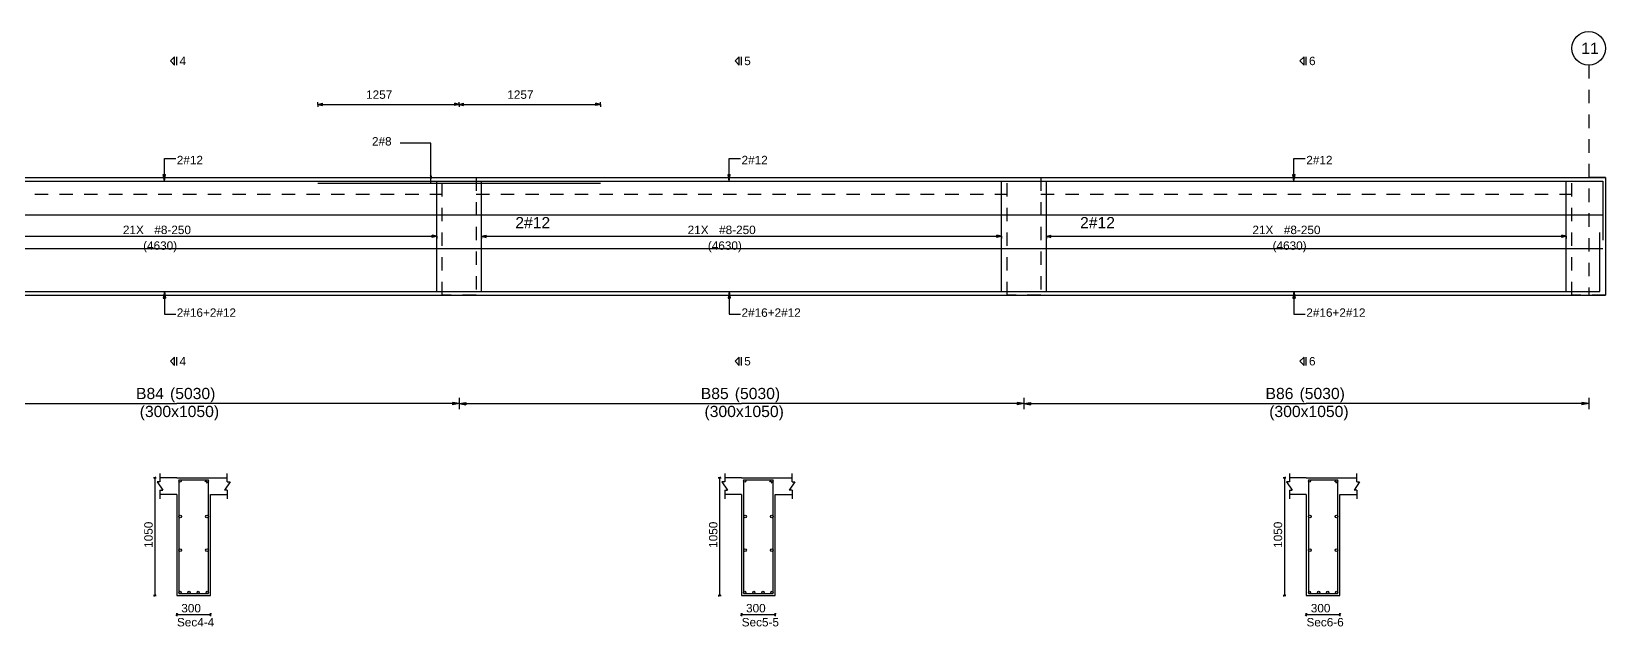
# Model space of a CAD drawing. Extents: x 0 to 98, y 3 to 248.
# Drawn here: x 54.13 to 68.15, y 86.4 to 91.71 of the extents above; entities that cross this region are included whole.
import ezdxf

# ---------------------------------------------------------------- set-up
doc = ezdxf.new("R2010")
doc.units = 0
doc.linetypes.add('ACAD_ISO02W100', pattern=[15, 12, -3])
for name, color, linetype in [('Axisline', 1, 'CONTINUOUS'), ('Axisline_Name', 2, 'CONTINUOUS'), ('Beam_bottombarlabeling', 2, 'CONTINUOUS'), ('Beam_Cross_Label', 4, 'CONTINUOUS'), ('Beam_CrossSection', 2, 'CONTINUOUS'), ('Beam_Dimensions_LS', 3, 'CONTINUOUS'), ('Beam_NameLS', 6, 'CONTINUOUS'), ('Beam_topbarsLabeling', 2, 'CONTINUOUS'), ('dim_all', 7, 'CONTINUOUS'), ('Extra_Topsteel_Labeling', 2, 'CONTINUOUS'), ('Extrabars', 7, 'CONTINUOUS'), ('Longsection', 2, 'CONTINUOUS'), ('main_botbars', 4, 'CONTINUOUS'), ('main_topbars', 4, 'CONTINUOUS'), ('SecondaryBeam', 2, 'CONTINUOUS'), ('SectionLine', 4, 'CONTINUOUS'), ('Sidefacebar', 140, 'CONTINUOUS'), ('Slabline', 253, 'CONTINUOUS'), ('span_dim', 7, 'CONTINUOUS'), ('spanline', 7, 'CONTINUOUS'), ('Stirrup_bar', 1, 'CONTINUOUS'), ('Stirrup_Dia_Spacing', 2, 'CONTINUOUS'), ('Stirrup_Length', 7, 'CONTINUOUS'), ('Stirrup_Numbers', 2, 'CONTINUOUS')]:
    doc.layers.add(name, color=color, linetype=linetype)
doc.styles.add('STRUDS_Arial', font='ARIAL.TTF', dxfattribs={"height": 0.04})

msp = doc.modelspace()

# ---------------------------------------------------------------- linework, layer by layer
at = {"layer": 'Axisline', "linetype": 'ACAD_ISO02W100', "ltscale": 0.01}
msp.add_line((68, 91.405), (68, 89.355), dxfattribs=at)
at = {"layer": 'Axisline'}
msp.add_circle((68, 91.555), 0.15, dxfattribs=at)
at = {"layer": 'Beam_bottombarlabeling'}
for p, q in [((55.315, 89.388), (55.305, 89.328)), ((55.305, 89.328), (55.325, 89.328)), ((55.315, 89.388), (55.315, 89.188)), ((55.315, 89.388), (55.325, 89.328)), ((60.345, 89.388), (60.335, 89.328)), ((60.335, 89.328), (60.355, 89.328)), ((60.345, 89.388), (60.345, 89.188)), ((60.345, 89.388), (60.355, 89.328)), ((65.375, 89.388), (65.365, 89.328)), ((65.365, 89.328), (65.385, 89.328)), ((65.375, 89.388), (65.375, 89.188)), ((65.375, 89.388), (65.385, 89.328)), ((55.315, 89.188), (55.415, 89.188)), ((60.345, 89.188), (60.445, 89.188)), ((65.375, 89.188), (65.475, 89.188))]:
    msp.add_line(p, q, dxfattribs=at)
for points in [[(55.315, 89.388), (55.305, 89.328), (55.315, 89.388), (55.325, 89.328)], [(60.345, 89.388), (60.335, 89.328), (60.345, 89.388), (60.355, 89.328)], [(65.375, 89.388), (65.365, 89.328), (65.375, 89.388), (65.385, 89.328)]]:
    msp.add_solid(points, dxfattribs=at)
at = {"layer": 'Beam_CrossSection'}
for p, q in [((55.275, 87.7675), (55.275, 87.6925)), ((55.875, 87.6925), (55.875, 87.7675)), ((60.305, 87.7675), (60.305, 87.6925)), ((60.905, 87.6925), (60.905, 87.7675)), ((65.335, 87.7675), (65.335, 87.6925)), ((65.935, 87.6925), (65.935, 87.7675)), ((55.275, 87.6925), (55.25, 87.6925)), ((55.25, 87.6925), (55.3, 87.6175)), ((55.425, 87.73), (55.275, 87.73)), ((55.425, 87.73), (55.725, 87.73)), ((55.425, 87.73), (55.425, 87.73)), ((55.725, 87.73), (55.725, 87.73)), ((55.725, 87.73), (55.875, 87.73)), ((55.9, 87.6925), (55.85, 87.6175)), ((55.875, 87.6925), (55.9, 87.6925)), ((60.305, 87.6925), (60.28, 87.6925)), ((60.28, 87.6925), (60.33, 87.6175)), ((60.455, 87.73), (60.305, 87.73)), ((60.455, 87.73), (60.755, 87.73)), ((60.455, 87.73), (60.455, 87.73)), ((60.755, 87.73), (60.755, 87.73)), ((60.755, 87.73), (60.905, 87.73)), ((60.93, 87.6925), (60.88, 87.6175)), ((60.905, 87.6925), (60.93, 87.6925)), ((65.335, 87.6925), (65.31, 87.6925)), ((65.31, 87.6925), (65.36, 87.6175)), ((65.485, 87.73), (65.335, 87.73)), ((65.485, 87.73), (65.785, 87.73)), ((65.485, 87.73), (65.485, 87.73)), ((65.785, 87.73), (65.785, 87.73)), ((65.785, 87.73), (65.935, 87.73)), ((65.96, 87.6925), (65.91, 87.6175)), ((65.935, 87.6925), (65.96, 87.6925)), ((55.275, 87.6175), (55.275, 87.5425)), ((55.275, 87.6175), (55.3, 87.6175)), ((55.425, 87.58), (55.275, 87.58)), ((55.425, 87.58), (55.425, 86.68)), ((55.725, 86.68), (55.725, 87.58)), ((55.725, 87.58), (55.875, 87.58)), ((55.875, 87.6175), (55.85, 87.6175)), ((55.875, 87.6175), (55.875, 87.5425)), ((60.305, 87.6175), (60.305, 87.5425)), ((60.305, 87.6175), (60.33, 87.6175)), ((60.455, 87.58), (60.305, 87.58)), ((60.455, 87.58), (60.455, 86.68)), ((60.755, 86.68), (60.755, 87.58)), ((60.755, 87.58), (60.905, 87.58)), ((60.905, 87.6175), (60.88, 87.6175)), ((60.905, 87.6175), (60.905, 87.5425)), ((65.335, 87.6175), (65.335, 87.5425)), ((65.335, 87.6175), (65.36, 87.6175)), ((65.485, 87.58), (65.335, 87.58)), ((65.485, 87.58), (65.485, 86.68)), ((65.785, 86.68), (65.785, 87.58)), ((65.785, 87.58), (65.935, 87.58)), ((65.935, 87.6175), (65.91, 87.6175)), ((65.935, 87.6175), (65.935, 87.5425)), ((55.425, 86.68), (55.725, 86.68)), ((60.455, 86.68), (60.755, 86.68)), ((65.485, 86.68), (65.785, 86.68))]:
    msp.add_line(p, q, dxfattribs=at)
at = {"layer": 'Beam_topbarsLabeling'}
for p, q in [((55.315, 90.372), (55.315, 90.572)), ((55.315, 90.572), (55.415, 90.572)), ((60.345, 90.372), (60.345, 90.572)), ((60.345, 90.572), (60.445, 90.572)), ((65.375, 90.372), (65.375, 90.572)), ((65.375, 90.572), (65.475, 90.572)), ((55.315, 90.372), (55.305, 90.432)), ((55.305, 90.432), (55.325, 90.432)), ((55.315, 90.372), (55.325, 90.432)), ((55.315, 90.432), (55.32, 90.432)), ((60.345, 90.372), (60.335, 90.432)), ((60.335, 90.432), (60.355, 90.432)), ((60.345, 90.372), (60.355, 90.432)), ((60.345, 90.432), (60.35, 90.432)), ((65.375, 90.372), (65.365, 90.432)), ((65.365, 90.432), (65.385, 90.432)), ((65.375, 90.372), (65.385, 90.432)), ((65.375, 90.432), (65.38, 90.432))]:
    msp.add_line(p, q, dxfattribs=at)
for points in [[(55.315, 90.372), (55.305, 90.432), (55.315, 90.372), (55.325, 90.432)], [(60.345, 90.372), (60.335, 90.432), (60.345, 90.372), (60.355, 90.432)], [(65.375, 90.372), (65.365, 90.432), (65.375, 90.372), (65.385, 90.432)]]:
    msp.add_solid(points, dxfattribs=at)
at = {"layer": 'dim_all'}
for p, q in [((56.6825, 91.055), (56.6825, 91.075)), ((56.6825, 91.055), (56.6825, 91.0675)), ((56.6825, 91.055), (56.6825, 91.0675)), ((56.6825, 91.055), (56.7225, 91.065)), ((56.6825, 91.055), (56.6825, 91.035)), ((56.6825, 91.055), (56.7225, 91.045)), ((56.6825, 91.055), (56.6825, 91.0425)), ((56.6825, 91.055), (56.6825, 91.0425)), ((56.6825, 91.055), (59.1975, 91.055)), ((56.7225, 91.045), (56.7225, 91.065)), ((57.94, 91.055), (57.9, 91.065)), ((57.9, 91.045), (57.9, 91.065)), ((57.94, 91.055), (57.9, 91.065)), ((57.9, 91.045), (57.9, 91.065)), ((57.94, 91.055), (57.9, 91.045)), ((57.94, 91.055), (57.9, 91.045)), ((57.94, 91.055), (57.94, 91.075)), ((57.94, 91.055), (57.94, 91.075)), ((57.94, 91.055), (57.94, 91.075)), ((57.94, 91.055), (57.94, 91.075)), ((57.94, 91.055), (57.94, 91.0675)), ((57.94, 91.055), (57.94, 91.0675)), ((57.94, 91.055), (57.94, 91.0675)), ((57.94, 91.055), (57.94, 91.0675)), ((57.94, 91.055), (57.98, 91.065)), ((57.94, 91.055), (57.98, 91.065)), ((57.94, 91.055), (57.94, 91.035)), ((57.94, 91.055), (57.98, 91.045)), ((57.94, 91.055), (57.94, 91.035)), ((57.94, 91.055), (57.94, 91.0425)), ((57.94, 91.055), (57.94, 91.0425)), ((57.94, 91.055), (57.94, 91.0425)), ((57.94, 91.055), (57.94, 91.0425)), ((57.94, 91.055), (57.94, 91.055)), ((57.94, 91.055), (57.94, 91.035)), ((57.94, 91.055), (57.98, 91.045)), ((57.94, 91.055), (57.94, 91.035)), ((57.98, 91.045), (57.98, 91.065)), ((57.98, 91.045), (57.98, 91.065)), ((59.1975, 91.055), (59.1575, 91.065)), ((59.1575, 91.045), (59.1575, 91.065)), ((59.1975, 91.055), (59.1575, 91.045)), ((59.1975, 91.055), (59.1975, 91.075)), ((59.1975, 91.055), (59.1975, 91.0675)), ((59.1975, 91.055), (59.1975, 91.0675)), ((59.1975, 91.055), (59.1975, 91.035)), ((59.1975, 91.055), (59.1975, 91.0425)), ((59.1975, 91.055), (59.1975, 91.0425)), ((55.23, 87.73), (55.2175, 87.73)), ((55.23, 87.73), (55.2212, 87.7212)), ((55.23, 87.73), (55.2389, 87.7388)), ((55.23, 87.73), (55.2425, 87.73)), ((55.23, 87.73), (55.23, 86.68)), ((60.26, 87.73), (60.2475, 87.73)), ((60.26, 87.73), (60.2512, 87.7212)), ((60.26, 87.73), (60.2689, 87.7388)), ((60.26, 87.73), (60.2725, 87.73)), ((60.26, 87.73), (60.26, 86.68)), ((65.29, 87.73), (65.2775, 87.73)), ((65.29, 87.73), (65.2812, 87.7212)), ((65.29, 87.73), (65.2989, 87.7388)), ((65.29, 87.73), (65.3025, 87.73)), ((65.29, 87.73), (65.29, 86.68)), ((55.23, 86.68), (55.2175, 86.68)), ((55.23, 86.68), (55.2212, 86.6712)), ((55.23, 86.68), (55.2389, 86.6888)), ((55.23, 86.68), (55.2425, 86.68)), ((60.26, 86.68), (60.2475, 86.68)), ((60.26, 86.68), (60.2512, 86.6712)), ((60.26, 86.68), (60.2689, 86.6888)), ((60.26, 86.68), (60.2725, 86.68)), ((65.29, 86.68), (65.2775, 86.68)), ((65.29, 86.68), (65.2812, 86.6712)), ((65.29, 86.68), (65.2989, 86.6888)), ((65.29, 86.68), (65.3025, 86.68)), ((55.425, 86.51), (55.4162, 86.5012)), ((55.425, 86.51), (55.425, 86.5225)), ((55.425, 86.51), (55.4339, 86.5188)), ((55.425, 86.51), (55.425, 86.4975)), ((55.425, 86.51), (55.725, 86.51)), ((55.725, 86.51), (55.7162, 86.5012)), ((55.725, 86.51), (55.725, 86.5225)), ((55.725, 86.51), (55.7339, 86.5188)), ((55.725, 86.51), (55.725, 86.4975)), ((60.455, 86.51), (60.4462, 86.5012)), ((60.455, 86.51), (60.455, 86.5225)), ((60.455, 86.51), (60.4639, 86.5188)), ((60.455, 86.51), (60.455, 86.4975)), ((60.455, 86.51), (60.755, 86.51)), ((60.755, 86.51), (60.7462, 86.5012)), ((60.755, 86.51), (60.755, 86.5225)), ((60.755, 86.51), (60.7639, 86.5188)), ((60.755, 86.51), (60.755, 86.4975)), ((65.485, 86.51), (65.4762, 86.5012)), ((65.485, 86.51), (65.485, 86.5225)), ((65.485, 86.51), (65.4939, 86.5188)), ((65.485, 86.51), (65.485, 86.4975)), ((65.485, 86.51), (65.785, 86.51)), ((65.785, 86.51), (65.7762, 86.5012)), ((65.785, 86.51), (65.785, 86.5225)), ((65.785, 86.51), (65.7939, 86.5188)), ((65.785, 86.51), (65.785, 86.4975))]:
    msp.add_line(p, q, dxfattribs=at)
for points in [[(56.6825, 91.055), (56.7225, 91.065), (56.6825, 91.055), (56.7225, 91.045)], [(57.94, 91.055), (57.9, 91.065), (57.94, 91.055), (57.9, 91.045)], [(57.94, 91.055), (57.9, 91.065), (57.94, 91.055), (57.9, 91.045)], [(57.94, 91.055), (57.98, 91.065), (57.94, 91.055), (57.98, 91.045)], [(57.94, 91.055), (57.98, 91.065), (57.94, 91.055), (57.98, 91.045)], [(59.1975, 91.055), (59.1575, 91.065), (59.1975, 91.055), (59.1575, 91.045)]]:
    msp.add_solid(points, dxfattribs=at)
at = {"layer": 'Extra_Topsteel_Labeling'}
for p, q in [((57.6885, 90.709), (57.4135, 90.709)), ((57.6885, 90.359), (57.6885, 90.709))]:
    msp.add_line(p, q, dxfattribs=at)
msp.add_solid([(57.6885, 90.359), (57.6785, 90.419), (57.6885, 90.359), (57.6985, 90.419)], dxfattribs=at)
at = {"layer": 'Extrabars'}
msp.add_line((59.1975, 90.3495), (56.6825, 90.3495), dxfattribs=at)
at = {"layer": 'Longsection'}
for p, q in [((52.91, 90.405), (58.09, 90.405)), ((57.94, 90.405), (63.12, 90.405)), ((62.97, 90.405), (68.15, 90.405)), ((68.15, 90.405), (68, 90.405)), ((68.15, 90.405), (68.15, 89.355)), ((52.76, 89.355), (58.09, 89.355)), ((57.79, 89.355), (63.12, 89.355)), ((62.82, 89.355), (68.15, 89.355))]:
    msp.add_line(p, q, dxfattribs=at)
at = {"layer": 'main_botbars'}
for p, q in [((52.785, 90.372), (58.065, 90.372)), ((57.815, 90.372), (63.095, 90.372)), ((62.845, 90.372), (68.125, 90.372)), ((68.125, 90.372), (68.125, 89.847)), ((68.1, 89.388), (68.1, 89.913)), ((52.81, 89.388), (58.04, 89.388)), ((57.84, 89.388), (57.84, 89.388)), ((57.84, 89.388), (63.07, 89.388)), ((62.87, 89.388), (68.1, 89.388))]:
    msp.add_line(p, q, dxfattribs=at)
for centre in [(55.4538, 86.7088), (55.5346, 86.7088), (55.6154, 86.7088), (55.6963, 86.7088), (60.4838, 86.7088), (60.5646, 86.7088), (60.6454, 86.7088), (60.7263, 86.7088), (65.5138, 86.7088), (65.5946, 86.7088), (65.6755, 86.7088), (65.7563, 86.7088)]:
    msp.add_circle(centre, 0.01, dxfattribs=at)
at = {"layer": 'main_topbars'}
for centre in [(55.4538, 87.7012), (55.6963, 87.7012), (60.4838, 87.7012), (60.7263, 87.7012), (65.5138, 87.7012), (65.7563, 87.7012)]:
    msp.add_circle(centre, 0.01, dxfattribs=at)
at = {"layer": 'SecondaryBeam', "linetype": 'ACAD_ISO02W100', "ltscale": 0.01}
for p, q in [((57.79, 90.405), (58.09, 90.405)), ((57.79, 89.355), (57.79, 90.405)), ((58.09, 90.405), (58.09, 89.355)), ((62.82, 90.405), (63.12, 90.405)), ((62.82, 89.355), (62.82, 90.405)), ((63.12, 90.405), (63.12, 89.355)), ((67.85, 90.405), (68.15, 90.405)), ((67.85, 89.355), (67.85, 90.405)), ((68.15, 90.405), (68.15, 89.355)), ((58.09, 89.355), (57.79, 89.355)), ((63.12, 89.355), (62.82, 89.355)), ((68.15, 89.355), (67.85, 89.355))]:
    msp.add_line(p, q, dxfattribs=at)
at = {"layer": 'SectionLine'}
for p, q in [((55.405, 91.48), (55.3675, 91.4425)), ((55.405, 91.405), (55.3675, 91.4425)), ((55.405, 91.405), (55.405, 91.48)), ((55.425, 91.405), (55.425, 91.48)), ((60.435, 91.48), (60.3975, 91.4425)), ((60.435, 91.405), (60.3975, 91.4425)), ((60.435, 91.405), (60.435, 91.48)), ((60.455, 91.405), (60.455, 91.48)), ((65.465, 91.48), (65.4275, 91.4425)), ((65.465, 91.405), (65.4275, 91.4425)), ((65.465, 91.405), (65.465, 91.48)), ((65.485, 91.405), (65.485, 91.48)), ((55.405, 88.805), (55.3675, 88.7675)), ((55.405, 88.73), (55.3675, 88.7675)), ((55.405, 88.73), (55.405, 88.805)), ((55.425, 88.73), (55.425, 88.805)), ((60.435, 88.805), (60.3975, 88.7675)), ((60.435, 88.73), (60.3975, 88.7675)), ((60.435, 88.73), (60.435, 88.805)), ((60.455, 88.73), (60.455, 88.805)), ((65.465, 88.805), (65.4275, 88.7675)), ((65.465, 88.73), (65.4275, 88.7675)), ((65.465, 88.73), (65.465, 88.805)), ((65.485, 88.73), (65.485, 88.805))]:
    msp.add_line(p, q, dxfattribs=at)
at = {"layer": 'Sidefacebar'}
for p, q in [((52.785, 90.072), (58.065, 90.072)), ((57.815, 90.072), (63.095, 90.072)), ((62.845, 90.072), (68.125, 90.072)), ((52.785, 89.772), (58.065, 89.772)), ((57.815, 89.772), (63.095, 89.772)), ((62.845, 89.772), (68.125, 89.772))]:
    msp.add_line(p, q, dxfattribs=at)
for centre in [(55.456, 87.385), (55.694, 87.385), (60.486, 87.385), (60.724, 87.385), (65.516, 87.385), (65.754, 87.385), (55.456, 87.085), (55.694, 87.085), (60.486, 87.085), (60.724, 87.085), (65.516, 87.085), (65.754, 87.085)]:
    msp.add_circle(centre, 0.012, dxfattribs=at)
at = {"layer": 'Slabline', "linetype": 'ACAD_ISO02W100', "ltscale": 0.01}
for p, q in [((53.06, 90.255), (57.79, 90.255)), ((58.09, 90.255), (62.82, 90.255)), ((63.12, 90.255), (67.85, 90.255))]:
    msp.add_line(p, q, dxfattribs=at)
at = {"layer": 'spanline'}
for p, q in [((52.91, 88.39), (55.425, 88.39)), ((57.94, 88.39), (55.425, 88.39)), ((57.94, 88.39), (57.88, 88.4)), ((57.88, 88.4), (57.88, 88.38)), ((57.94, 88.39), (57.88, 88.38)), ((57.94, 88.44), (57.94, 88.34)), ((57.94, 88.44), (57.94, 88.34)), ((57.94, 88.39), (58, 88.4)), ((57.94, 88.39), (60.455, 88.39)), ((57.94, 88.39), (58, 88.38)), ((58, 88.4), (58, 88.38)), ((62.97, 88.39), (60.455, 88.39)), ((62.97, 88.39), (62.91, 88.4)), ((62.91, 88.4), (62.91, 88.38)), ((62.97, 88.39), (62.91, 88.38)), ((62.97, 88.44), (62.97, 88.34)), ((62.97, 88.44), (62.97, 88.34)), ((62.97, 88.39), (63.03, 88.4)), ((62.97, 88.39), (65.485, 88.39)), ((62.97, 88.39), (63.03, 88.38)), ((63.03, 88.4), (63.03, 88.38)), ((68, 88.39), (65.485, 88.39)), ((68, 88.39), (67.94, 88.4)), ((67.94, 88.4), (67.94, 88.38)), ((68, 88.39), (67.94, 88.38)), ((68, 88.44), (68, 88.34))]:
    msp.add_line(p, q, dxfattribs=at)
for points in [[(57.94, 88.39), (57.88, 88.4), (57.94, 88.39), (57.88, 88.38)], [(57.94, 88.39), (58, 88.4), (57.94, 88.39), (58, 88.38)], [(62.97, 88.39), (62.91, 88.4), (62.97, 88.39), (62.91, 88.38)], [(62.97, 88.39), (63.03, 88.4), (62.97, 88.39), (63.03, 88.38)], [(68, 88.39), (67.94, 88.4), (68, 88.39), (67.94, 88.38)]]:
    msp.add_solid(points, dxfattribs=at)
at = {"layer": 'Stirrup_bar'}
for p, q in [((57.74, 89.388), (57.74, 90.372)), ((58.14, 89.388), (58.14, 90.372)), ((62.77, 89.388), (62.77, 90.372)), ((63.17, 89.388), (63.17, 90.372)), ((67.8, 89.388), (67.8, 90.372)), ((55.4438, 87.7113), (55.4438, 86.6988)), ((55.4438, 87.7113), (55.7063, 87.7113)), ((55.6892, 87.7083), (55.6751, 87.6942)), ((55.7033, 87.6942), (55.6892, 87.68)), ((55.7063, 86.6988), (55.7063, 87.7113)), ((60.4738, 87.7113), (60.4738, 86.6988)), ((60.4738, 87.7113), (60.7363, 87.7113)), ((60.7192, 87.7083), (60.7051, 87.6942)), ((60.7333, 87.6942), (60.7192, 87.68)), ((60.7363, 86.6988), (60.7363, 87.7113)), ((65.5038, 87.7113), (65.5038, 86.6988)), ((65.5038, 87.7113), (65.7663, 87.7113)), ((65.7492, 87.7083), (65.7351, 87.6942)), ((65.7633, 87.6942), (65.7492, 87.68)), ((65.7663, 86.6988), (65.7663, 87.7113)), ((55.4438, 86.6988), (55.7063, 86.6988)), ((60.4738, 86.6988), (60.7363, 86.6988)), ((65.5038, 86.6988), (65.7663, 86.6988))]:
    msp.add_line(p, q, dxfattribs=at)
at = {"layer": 'Stirrup_Length'}
for p, q in [((53.11, 89.88), (57.74, 89.88)), ((57.74, 89.88), (57.7, 89.89)), ((57.7, 89.87), (57.7, 89.89)), ((57.74, 89.88), (57.7, 89.87)), ((57.74, 89.88), (57.74, 89.9)), ((57.74, 89.88), (57.74, 89.86)), ((58.14, 89.88), (58.14, 89.9)), ((58.14, 89.88), (58.18, 89.89)), ((58.14, 89.88), (62.77, 89.88)), ((58.14, 89.88), (58.14, 89.86)), ((58.14, 89.88), (58.18, 89.87)), ((58.18, 89.87), (58.18, 89.89)), ((62.77, 89.88), (62.73, 89.89)), ((62.73, 89.87), (62.73, 89.89)), ((62.77, 89.88), (62.73, 89.87)), ((62.77, 89.88), (62.77, 89.9)), ((62.77, 89.88), (62.77, 89.86)), ((63.17, 89.88), (63.17, 89.9)), ((63.17, 89.88), (63.21, 89.89)), ((63.17, 89.88), (67.8, 89.88)), ((63.17, 89.88), (63.17, 89.86)), ((63.17, 89.88), (63.21, 89.87)), ((63.21, 89.87), (63.21, 89.89)), ((67.8, 89.88), (67.76, 89.89)), ((67.76, 89.87), (67.76, 89.89)), ((67.8, 89.88), (67.76, 89.87)), ((67.8, 89.88), (67.8, 89.9)), ((67.8, 89.88), (67.8, 89.86))]:
    msp.add_line(p, q, dxfattribs=at)
for points in [[(57.74, 89.88), (57.7, 89.89), (57.74, 89.88), (57.7, 89.87)], [(58.14, 89.88), (58.18, 89.89), (58.14, 89.88), (58.18, 89.87)], [(62.77, 89.88), (62.73, 89.89), (62.77, 89.88), (62.73, 89.87)], [(63.17, 89.88), (63.21, 89.89), (63.17, 89.88), (63.21, 89.87)], [(67.8, 89.88), (67.76, 89.89), (67.8, 89.88), (67.76, 89.87)]]:
    msp.add_solid(points, dxfattribs=at)

# ---------------------------------------------------------------- texts
at = {"layer": 'Axisline_Name', "style": 'STRUDS_Arial'}
msp.add_text('11', height=0.1, dxfattribs=at).set_placement((67.934, 91.505))
at = {"layer": 'Beam_bottombarlabeling', "style": 'STRUDS_Arial'}
for p in [(55.425, 89.163), (60.455, 89.163), (65.485, 89.163)]:
    msp.add_text('2#16+2#12', height=0.075, dxfattribs=at).set_placement(p)
at = {"layer": 'Beam_Cross_Label', "style": 'STRUDS_Arial'}
for s, p in [('Sec4-4', (55.4265, 86.405)), ('Sec5-5', (60.4565, 86.405)), ('Sec6-6', (65.4865, 86.405))]:
    msp.add_text(s, height=0.075, dxfattribs=at).set_placement(p)
at = {"layer": 'Beam_Dimensions_LS', "style": 'STRUDS_Arial'}
for p in [(55.095, 88.27), (60.125, 88.27), (65.155, 88.27)]:
    msp.add_text('(300x1050)', height=0.1, dxfattribs=at).set_placement(p)
at = {"layer": 'Beam_NameLS', "style": 'STRUDS_Arial'}
for s, p in [('B84', (55.062, 88.43)), ('B85', (60.092, 88.43)), ('B86', (65.122, 88.43))]:
    msp.add_text(s, height=0.1, dxfattribs=at).set_placement(p)
at = {"layer": 'Beam_topbarsLabeling', "style": 'STRUDS_Arial'}
for p in [(55.425, 90.522), (60.455, 90.522), (65.485, 90.522)]:
    msp.add_text('2#12', height=0.075, dxfattribs=at).set_placement(p)
at = {"layer": 'dim_all', "style": 'STRUDS_Arial'}
for s, p in [('1257', (57.1113, 91.105)), ('1257', (58.3688, 91.105)), ('300', (55.465, 86.53)), ('300', (60.495, 86.53)), ('300', (65.525, 86.53))]:
    msp.add_text(s, height=0.075, dxfattribs=at).set_placement(p)
for p in [(55.21, 87.105), (60.24, 87.105), (65.27, 87.105)]:
    msp.add_text('1050', height=0.075, rotation=90, dxfattribs=at).set_placement(p)
at = {"layer": 'Extra_Topsteel_Labeling', "style": 'STRUDS_Arial'}
msp.add_text('2#8', height=0.075, dxfattribs=at).set_placement((57.1635, 90.689))
at = {"layer": 'SectionLine', "style": 'STRUDS_Arial'}
for s, p in [('4', (55.449, 91.405)), ('5', (60.479, 91.405)), ('6', (65.509, 91.405)), ('4', (55.449, 88.73)), ('5', (60.479, 88.73)), ('6', (65.509, 88.73))]:
    msp.add_text(s, height=0.075, dxfattribs=at).set_placement(p)
at = {"layer": 'Sidefacebar', "style": 'STRUDS_Arial'}
for p in [(58.44, 89.952), (63.47, 89.952)]:
    msp.add_text('2#12', height=0.1, dxfattribs=at).set_placement(p)
at = {"layer": 'span_dim', "style": 'STRUDS_Arial'}
for p in [(55.326, 88.43), (60.356, 88.43), (65.386, 88.43)]:
    msp.add_text(' (5030) ', height=0.1, dxfattribs=at).set_placement(p)
at = {"layer": 'Stirrup_Dia_Spacing', "style": 'STRUDS_Arial'}
for p in [(55.225, 89.9), (60.255, 89.9), (65.285, 89.9)]:
    msp.add_text('#8-250', height=0.075, dxfattribs=at).set_placement(p)
at = {"layer": 'Stirrup_Length', "style": 'STRUDS_Arial'}
for p in [(55.125, 89.76), (60.155, 89.76), (65.185, 89.76)]:
    msp.add_text('(4630)', height=0.075, dxfattribs=at).set_placement(p)
at = {"layer": 'Stirrup_Numbers', "style": 'STRUDS_Arial'}
for p in [(54.945, 89.9), (59.975, 89.9), (65.005, 89.9)]:
    msp.add_text('21X', height=0.075, dxfattribs=at).set_placement(p)

doc.saveas('drawing.dxf')
